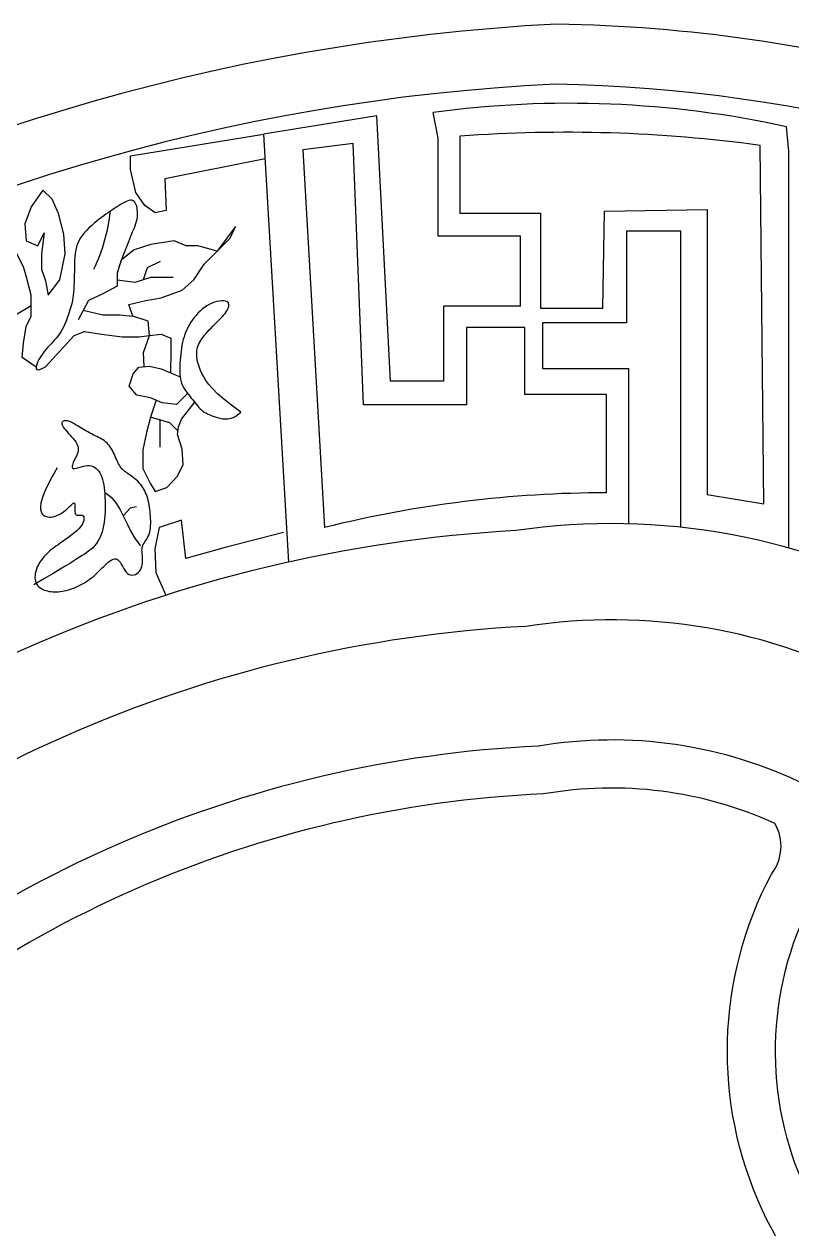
# Model space of a CAD drawing. Extents: x -66030 to 95157, y -13132 to 45879.
# Drawn here: x 25571 to 25891, y 14130 to 14631 of the extents above; entities that cross this region are included whole.
import ezdxf

# ---------------------------------------------------------------- set-up
doc = ezdxf.new("R2010")
doc.units = 0
doc.header["$LTSCALE"] = 100
doc.header["$MEASUREMENT"] = 0
for name, color, linetype in [('3', 11, 'CONTINUOUS'), ('4', 121, 'CONTINUOUS'), ('7', 105, 'CONTINUOUS')]:
    doc.layers.add(name, color=color, linetype=linetype)

# ---------------------------------------------------------------- blocks, each defined once
blk = doc.blocks.new('窗-064')
at = {"layer": '3'}
for points in [[(379.11, 1460.02, 0.125096), (82.51, 1540.83, 0.246226), (-582.47, 1150.55, 0.263392), (-638.54, 530.87, 0.244254), (-189.37, 119.63, 0.094728), (40.45, 107.47, 0.229302), (460.49, 195.21, 0.299851), (744.37, 931.32, 0.257018), (480.15, 1211.55, 0.245877)], [(258.21, 275.66, 0.056171), (374.67, 329.94, 0.100571), (525.28, 505.18, 0.264454), (554.96, 903.36, 0.241063), (298.76, 1092.72, -0.456969), (268.04, 1157.7, 0.370609), (239.49, 1323.16, 0.165573), (66.06, 1355.1, 0.181697), (-310.31, 1189.25, 0.216134), (-501.54, 799.61, 0.12446), (-434.82, 522.55, 0.140784), (-236.16, 321.06, 0.124254), (-143.2, 281.96, 0.146763), (39.28, 286.51, 0.143216)], [(227.97, 381.57, 0.05011), (312.04, 420.63, 0.099746), (431.49, 562.89, 0.267512), (456, 855.31, 0.244076), (277.18, 984.76, -0.494799), (172.3, 1212.21, 0.306539), (173.76, 1233.26, 0.151695), (77.53, 1245.54, 0.187203), (-236.76, 1107.29, 0.218426), (-391.56, 797.3, 0.123451), (-337.83, 574.45, 0.145516), (-174.96, 412.93, 0.15666), (-120.87, 390.01, 0.201741), (39.36, 405.81, 0.174671)]]:
    blk.add_lwpolyline(points, format="xyb", close=True, dxfattribs=at)
for points in [[(67.9, 1448.44), (67.9, 1477.62), (33.75, 1477.62), (33.75, 1518.33), (31.6, 1529.05)], [(8.22, 1527.65), (-38.91, 1520.06), (-28.57, 1342.02)], [(67.9, 1448.44), (35.92, 1448.44), (35.92, 1417.26), (13.84, 1417.26), (8.22, 1527.65)], [(-38.32, 1509.82), (-79.93, 1501.45), (-79.47, 1488.27), (-84.02, 1487.36), (-88.35, 1490.31), (-91.99, 1495.77), (-94.27, 1505.32), (-94.27, 1511), (-38.91, 1520.06)], [(42.78, 1519.17), (42.78, 1487.23), (76.28, 1487.23), (76.28, 1447.68), (102.17, 1447.68), (102.93, 1487.99)], [(179.52, 1347.91), (179.52, 1512.97), (178.56, 1523.15)], [(103.69, 1370.87), (103.69, 1411.73), (69.68, 1411.73), (69.68, 1439.59), (45.55, 1439.59), (45.55, 1407.45), (2.64, 1407.45), (-1.65, 1516.19), (-22.57, 1513.51), (-13.57, 1356.42)], [(102.93, 1487.99), (145.57, 1488.75), (145.57, 1370.11), (169.18, 1366.3), (167.65, 1515.36)], [(-128.5, 1453.02), (-123.63, 1459.5), (-121.47, 1470.31), (-122.01, 1478.42), (-124.18, 1487.06), (-126.88, 1493.01), (-130.67, 1496.79), (-135.54, 1489.76), (-138.24, 1482.74), (-137.7, 1475.71), (-132.83, 1473.55), (-130.13, 1478.96), (-131.21, 1470.31), (-131.21, 1463.83), (-129.59, 1458.96), (-128.5, 1453.02)], [(-99.02, 1464.91), (-97.43, 1469.14), (-96.09, 1472.6), (-94.99, 1475.38), (-94.08, 1477.59), (-93.36, 1479.34), (-92.78, 1480.73), (-92.33, 1481.88), (-91.99, 1482.87), (-91.72, 1483.82), (-91.52, 1484.72), (-91.39, 1485.59), (-91.32, 1486.43), (-91.31, 1487.22), (-91.34, 1487.98), (-91.42, 1488.71), (-91.54, 1489.4), (-91.69, 1490.06), (-91.88, 1490.67), (-92.12, 1491.22), (-92.41, 1491.69), (-92.77, 1492.07), (-93.18, 1492.35), (-93.67, 1492.52), (-94.24, 1492.56), (-94.89, 1492.45), (-95.61, 1492.22), (-96.39, 1491.89), (-97.23, 1491.46), (-98.1, 1490.97), (-99, 1490.42), (-99.91, 1489.83), (-100.82, 1489.22), (-101.73, 1488.61), (-102.64, 1488), (-103.55, 1487.37), (-104.46, 1486.72), (-105.39, 1486.05), (-106.34, 1485.35), (-107.31, 1484.61), (-108.31, 1483.82), (-109.33, 1482.98), (-110.37, 1482.1), (-111.41, 1481.16), (-112.41, 1480.17), (-113.36, 1479.13), (-114.24, 1478.04), (-115.03, 1476.91), (-115.7, 1475.71), (-116.24, 1474.47), (-116.67, 1473.19), (-116.99, 1471.85), (-117.22, 1470.48), (-117.38, 1469.07), (-117.49, 1467.62), (-117.55, 1466.14), (-117.59, 1464.64), (-117.62, 1463.11), (-117.65, 1461.57), (-117.68, 1460.04), (-117.72, 1458.54), (-117.77, 1457.07), (-117.83, 1455.67), (-117.92, 1454.34), (-118.04, 1453.11), (-118.2, 1451.98), (-118.38, 1450.94), (-118.59, 1449.97), (-118.82, 1449.06), (-119.08, 1448.18), (-119.35, 1447.31), (-119.64, 1446.44), (-119.94, 1445.55), (-120.25, 1444.61), (-120.57, 1443.65), (-120.92, 1442.67), (-121.29, 1441.67), (-121.7, 1440.68), (-122.14, 1439.69), (-122.64, 1438.73), (-123.18, 1437.8), (-123.79, 1436.91), (-124.44, 1436.05), (-125.13, 1435.22), (-125.84, 1434.41), (-126.58, 1433.62), (-127.32, 1432.82), (-128.05, 1432.03), (-128.77, 1431.23), (-129.47, 1430.41), (-130.13, 1429.58), (-130.76, 1428.74), (-131.34, 1427.9), (-131.87, 1427.06), (-132.35, 1426.23), (-132.76, 1425.41), (-133.1, 1424.61), (-133.36, 1423.83), (-133.5, 1423.13), (-133.49, 1422.55), (-133.27, 1422.15), (-132.81, 1421.97), (-132.07, 1422.07), (-131.01, 1422.5), (-129.59, 1423.3)], [(-129.59, 1423.3), (-117.68, 1436.27), (-113.36, 1437.89), (-106.32, 1436.81), (-97.67, 1435.73), (-90.63, 1435.73), (-86.31, 1436.27), (-86.85, 1442.21), (-93.34, 1444.38), (-94.96, 1449.24), (-87.93, 1450.86), (-81.44, 1451.94), (-72.78, 1455.18), (-67.91, 1459.5), (-63.58, 1465.99), (-52.76, 1476.8), (-50.6, 1481.66), (-58.17, 1471.39), (-66.29, 1473.55), (-71.16, 1473.55), (-76.03, 1475.71), (-85.76, 1474.09), (-92.8, 1471.93), (-98.21, 1467.61), (-99.83, 1462.21), (-99.83, 1456.8), (-105.78, 1453.56), (-111.73, 1450.86), (-116.06, 1442.75)], [(134.6, 1356.5), (134.6, 1479.62), (112.07, 1479.62), (112.07, 1441.6), (77.04, 1441.6), (77.04, 1422.58), (112.83, 1422.58), (112.83, 1357.93)], [(-133.5, 1423.13), (-139.32, 1427.08), (-138.78, 1433.03), (-137.7, 1440.05), (-135.54, 1444.38), (-135.54, 1453.02), (-137.7, 1461.13), (-138.78, 1464.91), (-141.49, 1470.31), (-147.98, 1470.85), (-148.52, 1475.71)], [(-81.98, 1467.07), (-87.39, 1464.37), (-89.01, 1459.5)], [(-99.83, 1459.5), (-92.26, 1458.42), (-85.76, 1460.59), (-76.57, 1460.59)], [(-158.97, 1446.68), (-147.98, 1444.38), (-142.03, 1444.92), (-135.54, 1448.7)], [(-48.44, 1404.39), (-52.32, 1407.26), (-55.5, 1409.81), (-58.06, 1412.07), (-60.08, 1414.09), (-61.66, 1415.9), (-62.87, 1417.54), (-63.8, 1419.03), (-64.53, 1420.42), (-65.13, 1421.74), (-65.63, 1422.99), (-66.03, 1424.17), (-66.33, 1425.29), (-66.54, 1426.35), (-66.68, 1427.35), (-66.74, 1428.28), (-66.74, 1429.16), (-66.68, 1429.97), (-66.55, 1430.74), (-66.37, 1431.47), (-66.13, 1432.17), (-65.83, 1432.86), (-65.47, 1433.54), (-65.05, 1434.22), (-64.58, 1434.92), (-64.04, 1435.64), (-63.45, 1436.38), (-62.83, 1437.13), (-62.16, 1437.89), (-61.48, 1438.65), (-60.77, 1439.4), (-60.06, 1440.14), (-59.35, 1440.86), (-58.64, 1441.56), (-57.95, 1442.24), (-57.28, 1442.9), (-56.64, 1443.54), (-56.03, 1444.18), (-55.47, 1444.81), (-54.95, 1445.45), (-54.48, 1446.09), (-54.07, 1446.73), (-53.74, 1447.37), (-53.49, 1447.99), (-53.35, 1448.57), (-53.33, 1449.11), (-53.44, 1449.59), (-53.7, 1450), (-54.12, 1450.32), (-54.71, 1450.54), (-55.45, 1450.66), (-56.31, 1450.67), (-57.27, 1450.59), (-58.3, 1450.4), (-59.37, 1450.12), (-60.45, 1449.73), (-61.51, 1449.24), (-62.54, 1448.65), (-63.52, 1447.97), (-64.46, 1447.22), (-65.35, 1446.4), (-66.2, 1445.53), (-67, 1444.63), (-67.75, 1443.7), (-68.45, 1442.75), (-69.1, 1441.81), (-69.71, 1440.85), (-70.26, 1439.89), (-70.76, 1438.9), (-71.22, 1437.89), (-71.64, 1436.85), (-72, 1435.77), (-72.33, 1434.65), (-72.61, 1433.48), (-72.86, 1432.27), (-73.07, 1431.02), (-73.24, 1429.76), (-73.39, 1428.49), (-73.51, 1427.23), (-73.61, 1425.97), (-73.68, 1424.74), (-73.74, 1423.54), (-73.77, 1422.38), (-73.77, 1421.25), (-73.72, 1420.15), (-73.61, 1419.09), (-73.44, 1418.06), (-73.2, 1417.06), (-72.87, 1416.1), (-72.46, 1415.17), (-71.96, 1414.27), (-71.41, 1413.41), (-70.82, 1412.57), (-70.2, 1411.77), (-69.57, 1410.99), (-68.96, 1410.25), (-68.36, 1409.52), (-67.81, 1408.83), (-67.28, 1408.16), (-66.78, 1407.52), (-66.29, 1406.91), (-65.8, 1406.34), (-65.29, 1405.8), (-64.77, 1405.3), (-64.22, 1404.84), (-63.62, 1404.42), (-62.98, 1404.04), (-62.29, 1403.69), (-61.56, 1403.36), (-60.77, 1403.05), (-59.93, 1402.76), (-59.04, 1402.47), (-58.08, 1402.18), (-57.07, 1401.9), (-56.01, 1401.67), (-54.88, 1401.55), (-53.7, 1401.58), (-52.46, 1401.83), (-51.17, 1402.34), (-49.83, 1403.18), (-48.44, 1404.39)], [(-113.9, 1446.81), (-105.78, 1444.92), (-98.75, 1444.92), (-93.34, 1444.38)], [(-88.59, 1423.37), (-88.79, 1429.18), (-86.31, 1436.27), (-81.55, 1436.81), (-77.54, 1435.21), (-77.54, 1429.99), (-77.58, 1420.72)], [(-70.51, 1412.17), (-75.12, 1407.51), (-81.15, 1408.31), (-85.97, 1410.32), (-91.6, 1411.52), (-94.81, 1415.14), (-93.21, 1420.35), (-90.8, 1423.16), (-86.38, 1423.57), (-81.55, 1422.36), (-73.61, 1419.09)], [(-83.56, 1409.32), (-85.97, 1402.29), (-87.58, 1395.87), (-89.19, 1388.65), (-89.19, 1381.02), (-85.97, 1374.6), (-83.96, 1371.39), (-79.14, 1372.99), (-74.72, 1377.81), (-72.31, 1382.63), (-72.71, 1389.05), (-74.72, 1395.07), (-74.32, 1398.28), (-73.11, 1401.49), (-67.55, 1408.49)], [(-124.72, 1381.16), (-127.06, 1377.05), (-128.85, 1373.62), (-130.16, 1370.77), (-131.04, 1368.45), (-131.55, 1366.59), (-131.75, 1365.1), (-131.71, 1363.93), (-131.48, 1363.01), (-131.11, 1362.27), (-130.64, 1361.68), (-130.07, 1361.25), (-129.43, 1360.95), (-128.72, 1360.78), (-127.98, 1360.72), (-127.21, 1360.76), (-126.43, 1360.89), (-125.66, 1361.1), (-124.9, 1361.37), (-124.15, 1361.71), (-123.42, 1362.1), (-122.71, 1362.53), (-122.03, 1363.01), (-121.37, 1363.51), (-120.75, 1364.04), (-120.16, 1364.59), (-119.61, 1365.12), (-119.1, 1365.61), (-118.65, 1366.04), (-118.26, 1366.36), (-117.93, 1366.56), (-117.68, 1366.61), (-117.5, 1366.48), (-117.41, 1366.14), (-117.37, 1365.65), (-117.37, 1365.04), (-117.39, 1364.36), (-117.4, 1363.67), (-117.38, 1363.01), (-117.3, 1362.43), (-117.14, 1361.97), (-116.89, 1361.68), (-116.56, 1361.53), (-116.18, 1361.49), (-115.76, 1361.5), (-115.32, 1361.54), (-114.9, 1361.57), (-114.51, 1361.54), (-114.17, 1361.43), (-113.9, 1361.2), (-113.72, 1360.86), (-113.62, 1360.42), (-113.61, 1359.9), (-113.71, 1359.31), (-113.9, 1358.67), (-114.2, 1357.99), (-114.62, 1357.29), (-115.15, 1356.58), (-115.78, 1355.86), (-116.5, 1355.14), (-117.29, 1354.43), (-118.13, 1353.73), (-119.02, 1353.04), (-119.92, 1352.36), (-120.84, 1351.71), (-121.75, 1351.08), (-122.65, 1350.46), (-123.54, 1349.86), (-124.41, 1349.25), (-125.28, 1348.64), (-126.13, 1348.01), (-126.96, 1347.35), (-127.78, 1346.66), (-128.58, 1345.93), (-129.36, 1345.17), (-130.1, 1344.37), (-130.8, 1343.53), (-131.45, 1342.68), (-132.04, 1341.8), (-132.56, 1340.91), (-133.01, 1340), (-133.37, 1339.09), (-133.65, 1338.17), (-133.85, 1337.27), (-133.96, 1336.4), (-133.98, 1335.55), (-133.92, 1334.76), (-133.78, 1334.01), (-133.55, 1333.34), (-133.24, 1332.73), (-132.85, 1332.2), (-132.4, 1331.73), (-131.88, 1331.32), (-131.32, 1330.97), (-130.71, 1330.66), (-130.07, 1330.4), (-129.4, 1330.18), (-128.72, 1330), (-128.02, 1329.85), (-127.3, 1329.73), (-126.56, 1329.65), (-125.81, 1329.61), (-125.04, 1329.61), (-124.26, 1329.65), (-123.45, 1329.73), (-122.63, 1329.86), (-121.8, 1330.02), (-120.96, 1330.22), (-120.11, 1330.45), (-119.25, 1330.72), (-118.39, 1331.02), (-117.54, 1331.36), (-116.69, 1331.71), (-115.85, 1332.1), (-115.02, 1332.51), (-114.2, 1332.95), (-113.39, 1333.41), (-112.59, 1333.91), (-111.81, 1334.44), (-111.04, 1335), (-110.29, 1335.59), (-109.55, 1336.21), (-108.83, 1336.86), (-108.12, 1337.53), (-107.43, 1338.21), (-106.74, 1338.89), (-106.05, 1339.58), (-105.38, 1340.25), (-104.7, 1340.9), (-104.02, 1341.52), (-103.35, 1342.1), (-102.69, 1342.6), (-102.04, 1342.99), (-101.41, 1343.26), (-100.79, 1343.38), (-100.21, 1343.32), (-99.65, 1343.06), (-99.12, 1342.58), (-98.62, 1341.93), (-98.13, 1341.16), (-97.64, 1340.31), (-97.15, 1339.45), (-96.63, 1338.63), (-96.09, 1337.89), (-95.5, 1337.3), (-94.87, 1336.89), (-94.21, 1336.65), (-93.53, 1336.59), (-92.85, 1336.67), (-92.2, 1336.88), (-91.58, 1337.22), (-91.03, 1337.66), (-90.54, 1338.2), (-90.15, 1338.81), (-89.84, 1339.48), (-89.61, 1340.2), (-89.44, 1340.95), (-89.33, 1341.71), (-89.28, 1342.48), (-89.26, 1343.23), (-89.28, 1343.96), (-89.33, 1344.65), (-89.38, 1345.3), (-89.43, 1345.92), (-89.47, 1346.52), (-89.48, 1347.09), (-89.45, 1347.65), (-89.35, 1348.19), (-89.19, 1348.73), (-88.95, 1349.28), (-88.64, 1349.83), (-88.29, 1350.39), (-87.91, 1350.98), (-87.52, 1351.59), (-87.14, 1352.24), (-86.79, 1352.94), (-86.49, 1353.69), (-86.25, 1354.49), (-86.07, 1355.35), (-85.95, 1356.25), (-85.88, 1357.18), (-85.85, 1358.13), (-85.85, 1359.11), (-85.89, 1360.09), (-85.95, 1361.07), (-86.02, 1362.05), (-86.12, 1363.01), (-86.23, 1363.96), (-86.36, 1364.9), (-86.52, 1365.82), (-86.69, 1366.72), (-86.89, 1367.6), (-87.12, 1368.46), (-87.37, 1369.29), (-87.65, 1370.1), (-87.96, 1370.88), (-88.3, 1371.63), (-88.68, 1372.36), (-89.11, 1373.07), (-89.58, 1373.75), (-90.09, 1374.4), (-90.66, 1375.03), (-91.26, 1375.63), (-91.89, 1376.21), (-92.54, 1376.75), (-93.19, 1377.27), (-93.83, 1377.76), (-94.46, 1378.21), (-95.05, 1378.63), (-95.61, 1379.02), (-96.12, 1379.39), (-96.6, 1379.75), (-97.05, 1380.11), (-97.46, 1380.48), (-97.85, 1380.88), (-98.22, 1381.31), (-98.57, 1381.79), (-98.9, 1382.32), (-99.22, 1382.91), (-99.53, 1383.53), (-99.83, 1384.19), (-100.14, 1384.88), (-100.44, 1385.58), (-100.76, 1386.3), (-101.09, 1387.01), (-101.44, 1387.71), (-101.81, 1388.4), (-102.19, 1389.07), (-102.6, 1389.72), (-103.04, 1390.34), (-103.5, 1390.92), (-103.99, 1391.46), (-104.52, 1391.96), (-105.08, 1392.41), (-105.67, 1392.82), (-106.28, 1393.2), (-106.93, 1393.55), (-107.6, 1393.89), (-108.3, 1394.23), (-109.01, 1394.57), (-109.75, 1394.93), (-110.5, 1395.32), (-111.26, 1395.72), (-112.02, 1396.14), (-112.78, 1396.57), (-113.53, 1397), (-114.25, 1397.43), (-114.95, 1397.85), (-115.61, 1398.27), (-116.23, 1398.66), (-116.82, 1399.04), (-117.38, 1399.39), (-117.91, 1399.71), (-118.43, 1399.99), (-118.93, 1400.24), (-119.43, 1400.45), (-119.94, 1400.61), (-120.45, 1400.72), (-120.95, 1400.77), (-121.42, 1400.78), (-121.85, 1400.72), (-122.23, 1400.61), (-122.52, 1400.43), (-122.73, 1400.19), (-122.82, 1399.89), (-122.8, 1399.52), (-122.65, 1399.09), (-122.41, 1398.6), (-122.07, 1398.06), (-121.65, 1397.49), (-121.16, 1396.87), (-120.62, 1396.23), (-120.03, 1395.56), (-119.41, 1394.88), (-118.77, 1394.18), (-118.15, 1393.47), (-117.57, 1392.75), (-117.05, 1392.02), (-116.6, 1391.28), (-116.27, 1390.54), (-116.06, 1389.8), (-116, 1389.06), (-116.06, 1388.32), (-116.23, 1387.59), (-116.48, 1386.86), (-116.78, 1386.15), (-117.11, 1385.46), (-117.45, 1384.78), (-117.77, 1384.13), (-118.05, 1383.5), (-118.28, 1382.91), (-118.44, 1382.37), (-118.53, 1381.9), (-118.52, 1381.5), (-118.42, 1381.19), (-118.2, 1380.98), (-117.86, 1380.89), (-117.39, 1380.91), (-116.81, 1381.03), (-116.13, 1381.22), (-115.38, 1381.45), (-114.58, 1381.68), (-113.76, 1381.9), (-112.92, 1382.06), (-112.09, 1382.15), (-111.3, 1382.13), (-110.54, 1382), (-109.82, 1381.76), (-109.15, 1381.43), (-108.52, 1380.99), (-107.95, 1380.45), (-107.42, 1379.81), (-106.95, 1379.08), (-106.54, 1378.26), (-106.19, 1377.35), (-105.88, 1376.35), (-105.62, 1375.28), (-105.41, 1374.13), (-105.23, 1372.9), (-105.08, 1371.61), (-104.97, 1370.26), (-104.88, 1368.85), (-104.82, 1367.39), (-104.79, 1365.91), (-104.8, 1364.4), (-104.85, 1362.9), (-104.93, 1361.42), (-105.06, 1359.96), (-105.24, 1358.55), (-105.47, 1357.2), (-105.75, 1355.9), (-106.08, 1354.67), (-106.47, 1353.51), (-106.91, 1352.41), (-107.41, 1351.38), (-107.96, 1350.43), (-108.58, 1349.55), (-109.25, 1348.74), (-109.98, 1347.99), (-110.76, 1347.29), (-111.6, 1346.63), (-112.48, 1345.99), (-113.42, 1345.35), (-114.4, 1344.71), (-115.43, 1344.05), (-116.52, 1343.35), (-117.76, 1342.55), (-119.25, 1341.61), (-121.12, 1340.45), (-123.47, 1339.02), (-126.4, 1337.26), (-130.02, 1335.12), (-134.45, 1332.52)], [(-74.52, 1396.67), (-77.94, 1399.88), (-85.97, 1402.29), (-85.97, 1402.29)], [(-81.96, 1389.85), (-81.96, 1393.86), (-81.96, 1401.09)], [(-104.7, 1370.89), (-102.32, 1369.01), (-100.36, 1366.67), (-98.7, 1363.97), (-97.19, 1361.03), (-95.71, 1357.93), (-94.12, 1354.78), (-92.3, 1351.68), (-90.09, 1348.73)], [(-91.72, 1364.95), (-94.42, 1364.4), (-97.13, 1361.43)], [(-30.6, 1354.34), (-54.82, 1348.08), (-71.2, 1343.55), (-73.11, 1359.39), (-82.35, 1356.43), (-84.09, 1347.55), (-83.74, 1337.63), (-79.55, 1328.22)]]:
    blk.add_lwpolyline(points, dxfattribs=at)
for centre, radius, start, end in [((88.38, 1109.76), 423.11, 77.695, 97.7126), ((87.18, 924.95), 595.87, 82.23837, 94.27326), ((-173.73, 1495.3), 71.47, 333.8697, 354.1351), ((104.38, 882.24), 488.62, 90.0811, 103.969)]:
    blk.add_arc(centre, radius, start, end, dxfattribs=at)
at = {"layer": '4'}
for points in [[(393.42, 1480.64, 0.125938), (83.09, 1565.83, 0.24434), (-605.85, 1160.67, 0.260892), (-661.75, 521.55, 0.243822), (-196.16, 95.57, 0.09928), (36.38, 83.1, 0.229316), (475.62, 175.29, 0.299655), (768.75, 936.85, 0.263819), (505.42, 1221.36, 0.239538)], [(247.18, 314.15, 0.054273), (351.9, 362.91, 0.100296), (491.16, 526.13, 0.265377), (518.97, 885.89, 0.242267), (290.5, 1053.54, -0.476547), (232.73, 1176.63, 0.365678), (216.62, 1290.09, 0.163339), (70.13, 1315.26, 0.18339), (-283.57, 1159.46, 0.21685), (-461.54, 798.77, 0.124142), (-399.55, 541.42, 0.142108), (-214.14, 354.58, 0.131655), (-134.94, 321.18, 0.161388), (39.56, 329.04, 0.151902)]]:
    blk.add_lwpolyline(points, format="xyb", close=True, dxfattribs=at)
at = {"layer": '7'}
blk.add_lwpolyline([(233.45, 362.3, 0.051431), (323.43, 404.13, 0.099912), (448.53, 552.37, 0.266817), (473.99, 864.05, 0.243571), (280.88, 1004.43, -0.490097), (189.33, 1201.61, 0.342685), (186.88, 1249.17, 0.157275), (75.37, 1265.46, 0.185977), (-250.13, 1122.2, 0.217926), (-411.55, 797.72, 0.12367), (-355.47, 565.01, 0.144343), (-186.28, 396.32, 0.146888), (-124.81, 370.31, 0.187439), (39.54, 383.44, 0.166797)], format="xyb", close=True, dxfattribs=at)

msp = doc.modelspace()

# ---------------------------------------------------------------- block references
at = {"layer": '3'}
msp.add_blockref('窗-064', (25709.68, 13065.1), dxfattribs=at)

doc.saveas('drawing.dxf')
